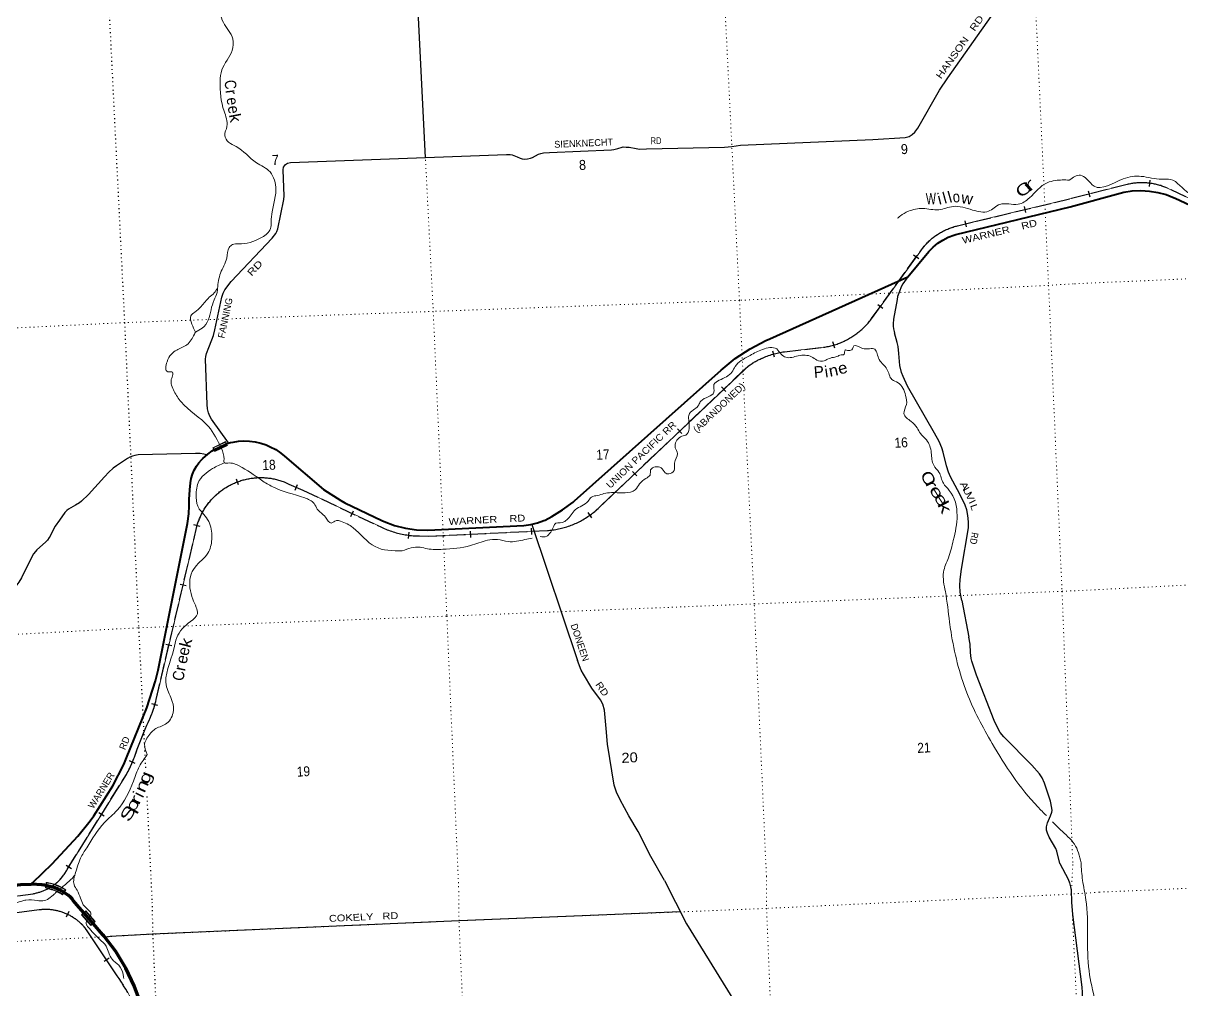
# Model space of a CAD drawing. Header units: feet. Extents: x 745759 to 1002271, y -170898 to 32007.
# Drawn here: x 950127 to 970488, y -119090 to -102104 of the extents above; entities that cross this region are included whole.
import ezdxf
from ezdxf.enums import TextEntityAlignment as Align

# ---------------------------------------------------------------- set-up
doc = ezdxf.new("R2010")
doc.units = ezdxf.units.FT
doc.header["$LTSCALE"] = 48
doc.linetypes.add('DOTTED', pattern=[1.5, 0.3, -1.2])
doc.linetypes.add('LONG_DASHED', pattern=[7.5, 6, -1.5])
for name, color, linetype, lineweight in [('23', 7, 'Continuous', 70), ('26', 7, 'Continuous', 40), ('29', 7, 'Continuous', 25), ('34', 7, 'Continuous', 13), ('39', 7, 'Continuous', 13), ('59', 7, 'Continuous', 13), ('6', 7, 'DOTTED', 25), ('61', 7, 'Continuous', 13), ('63', 7, 'Continuous', 25), ('7', 7, 'DOTTED', 13)]:
    doc.layers.add(name, color=color, linetype=linetype, lineweight=lineweight)
for name, color, linetype in [('27', 7, 'Continuous'), ('30', 7, 'Continuous'), ('41', 7, 'Continuous')]:
    doc.layers.add(name, color=color, linetype=linetype)

msp = doc.modelspace()

# ---------------------------------------------------------------- linework, layer by layer
at = {"layer": '23'}
for points in [[(948544.97, -117707.88), (949466.88, -117359.86), (949491.92, -117350.41), (949516.88, -117343.18), (949673.63, -117297.82), (949872.41, -117261.6), (950087.71, -117238.08), (950268.11, -117232.57)], [(951072.93, -117601.2), (951007.72, -117517.66), (950988.27, -117492.69), (950963.23, -117469.36), (950918.51, -117428.99), (950872.06, -117395.15), (950871.66, -117394.86), (950822.06, -117363.63), (950755.13, -117326.76), (950680.69, -117295.4), (950603.38, -117271.99), (950546.33, -117261.07), (950504.27, -117253.01), (950496.33, -117251.85), (950457.23, -117246.14), (950272.68, -117232.43), (950268.11, -117232.57)], [(952469.61, -120070.95), (952078.29, -119019.38), (951931.63, -118708.87), (951753.33, -118415.4), (951545.32, -118142.18), (951528.2, -118122.15), (951356.31, -117925.46), (951072.93, -117601.2)]]:
    msp.add_lwpolyline(points, dxfattribs=at)
at = {"layer": '26'}
for points in [[(968526.36, -105331.61), (969467.88, -105074.93), (969617.13, -105052.01), (969767.95, -105044.83), (969918.7, -105053.44), (970067.72, -105077.77), (970213.38, -105117.54), (970354.09, -105172.32), (970372.51, -105180.79), (973251.11, -106528.87)], [(953703.05, -109491.25), (953729.91, -109482.14), (953768.6, -109472.12), (953817.46, -109463.79), (953911.67, -109449.11), (954006.91, -109444.35), (954102.11, -109449.58), (954203.12, -109461.26), (954302.36, -109483.44), (954398.73, -109515.87), (954468.76, -109546.84), (954564.61, -109598.4), (954654.54, -109659.69), (954719.35, -109713.3), (955402.41, -110297.27), (955708.07, -110492.79), (955776.93, -110530.89), (956427.01, -110842.16), (956468.45, -110860.5), (956653.98, -110928.73), (956845.62, -110977.2), (957041.28, -111005.37), (957238.81, -111012.93), (958924.72, -110930.95), (959045.78, -110914.6), (959164.47, -110885.69), (959279.49, -110844.53), (959302.7, -110834.53), (959420.18, -110775.44), (959606.89, -110656.61), (959792.04, -110520.53), (959817.19, -110499.61), (962393.55, -108199.74), (962637.06, -107998.73), (962900.24, -107824.29), (963180.21, -107678.3), (963245.9, -107649.26), (965671.25, -106561.62), (966044.28, -106114.6), (966119.05, -106039.43), (966201.26, -105972.49), (966290.02, -105914.51), (966384.36, -105866.12), (966483.23, -105827.86), (966519.71, -105816.66), (968526.36, -105331.61)], [(950268.11, -117232.57), (950294.85, -117206.44), (950634.95, -116874.11), (951085.94, -116389.54), (951306.35, -116122.07), (951368.97, -116034.46), (951701.5, -115504.07), (951895.21, -115132.64), (951944.72, -115013.93), (952297.85, -114135.83), (952453.07, -113662.99), (952500.38, -113473.16), (953017.26, -110893.42), (953038.63, -110725.65), (953042.95, -110584.34), (953041.83, -110474.62), (953054.67, -110306.39), (953066.45, -110179.12), (953081.3, -110103.34), (953103.99, -110029.53), (953134.27, -109958.49), (953171.81, -109891.01), (953216.2, -109827.82), (953266.95, -109769.62), (953283.59, -109752.98), (953374.42, -109674.76), (953448.37, -109620.15), (953497.31, -109590.99), (953538.27, -109570.04), (953627.04, -109525.86), (953674.38, -109504.91), (953703.05, -109491.25)]]:
    msp.add_lwpolyline(points, dxfattribs=at)
at = {"layer": '29'}
for p, q in [((953496.08, -107490.9), (953615.29, -106919.12)), ((953733.25, -109481.28), (953434.68, -109062.51)), ((959066.3, -110915.37), (959869.83, -113301.25)), ((966619.75, -112249.61), (966746.46, -112891.38))]:
    msp.add_line(p, q, dxfattribs=at)
for points in [[(956895.08, -99080.16), (957058.22, -101775.45), (957193.04, -104461.89)], [(965057.95, -104151.12), (965624, -104112.62), (965696.28, -104095.26), (965751.22, -104060.55), (965797.48, -104017.16), (965849.53, -103950.62), (966231.2, -103279.47), (966375.77, -103065.4), (967208.49, -101885.1), (967269.2, -101812.78), (967309.68, -101772.28), (967422.46, -101682.6), (967815.69, -101399.1), (967860.49, -101371.61), (967897.92, -101355.92)], [(961078.85, -104314.04), (962450.56, -104280.57), (962579.8, -104272.62), (962730.69, -104248.51), (965057.95, -104151.12)], [(954822.49, -104551.44), (957195.26, -104463.14), (958621, -104411.16)], [(958621, -104411.16), (958684.08, -104411.55), (958718.78, -104415.9), (958808.42, -104450.62), (958859.03, -104473.75), (958895.17, -104485.33), (958937.1, -104491.11), (958990.59, -104485.33), (959041.2, -104475.2), (959077.34, -104462.19), (959181.43, -104407.22), (959223.37, -104392.75), (959268.18, -104384.08), (959375.17, -104378.29), (960468.19, -104332), (960507.23, -104326.21), (960575.18, -104305.96), (960651.81, -104282.82), (960673.49, -104279.93), (960722.65, -104281.37), (960777.59, -104285.71), (960899.04, -104308.86), (960926.51, -104313.19), (960965.54, -104317.54), (961078.85, -104314.04)], [(953615.29, -106919.12), (953639.14, -106848.25), (953668.72, -106791.01), (953779.19, -106644.96), (954505.13, -105883.13), (954568.26, -105800.23), (954586.02, -105766.68), (954603.76, -105717.34), (954706.34, -105204.19), (954712.27, -105141.03), (954710.28, -104991.03), (954694.5, -104679.19), (954704.38, -104635.77), (954737.9, -104588.4), (954773.42, -104564.71), (954822.49, -104551.44)], [(965671.25, -106561.62), (965585.44, -106683.9), (965555.85, -106735.22), (965524.28, -106818.12), (965494.69, -106908.91), (965484.83, -106960.23), (965423.67, -107303.67), (965417.75, -107384.6), (965417.75, -107430), (965421.7, -107473.42), (965437.49, -107544.48)], [(953434.68, -109062.51), (953404.39, -109009.4), (953382.69, -108954.15), (953364.94, -108879.14), (953359.02, -108804.15), (953331.4, -108010.73), (953335.34, -107961.38), (953347.18, -107908.1), (953386.64, -107805.46), (953443.84, -107669.27), (953469.49, -107592.31), (953496.08, -107490.9)], [(966295.65, -109642.64), (966270.02, -109565.67), (966222.67, -109455.13), (966139.81, -109309.07), (965670.28, -108484.02), (965591.37, -108314.27), (965563.75, -108243.21), (965532.19, -108116.89), (965512.46, -107907.66), (965500.62, -107785.29), (965488.78, -107718.18), (965437.49, -107544.48)], [(953350.99, -109691.47), (953303.79, -109676.52), (953236.72, -109666.64), (953153.87, -109666.64), (952147.8, -109690.33), (952090.59, -109700.2), (952049.17, -109710.06), (952001.82, -109729.81), (951958.42, -109753.49), (951767.07, -109883.76), (951709.86, -109923.22), (951634.9, -109994.28), (951556, -110073.22), (951275.87, -110389.01), (951153.57, -110503.49), (951114.11, -110533.11), (951047.04, -110574.54), (950924.74, -110641.64), (950893.17, -110665.35), (950857.67, -110704.8), (950766.92, -110835.07), (950691.96, -110943.64), (950660.4, -110992.96), (950599.24, -111117.32), (950585.44, -111142.96), (950551.9, -111188.37), (950518.37, -111221.91), (950368.44, -111360.07), (950340.82, -111387.72), (950309.26, -111427.17), (950179.06, -111679.8)], [(966619.75, -112249.61), (966595.52, -112100.03), (966587.63, -111983.57), (966591.57, -111880.94), (966615.25, -111695.4), (966737.56, -110972.98), (966739.53, -110868.38), (966729.67, -110755.86), (966709.94, -110657.18), (966682.32, -110574.27), (966587.63, -110380.84), (966425.86, -110076.88), (966388.39, -109993.98), (966354.84, -109883.44), (966295.65, -109642.64)], [(950179.06, -111679.8), (950096.19, -111849.57), (950048.85, -111926.54), (950014.33, -111975.88), (949996.58, -111995.62), (949973.89, -112013.38), (949950.22, -112031.14), (949904.84, -112056.8), (949502.42, -112242.33), (949471.85, -112253.18), (949397.87, -112271.93), (949149.32, -112336.07), (949109.85, -112344.96), (949044.76, -112352.86), (948881.02, -112362.72), (948858.34, -112364.69), (948833.68, -112370.62), (948786.33, -112394.3), (948640.37, -112463.37), (948598.93, -112479.17), (948508.19, -112506.8)], [(967191.29, -114360.04), (966879.61, -113562.61), (966796.75, -113313.91), (966784.91, -113266.54), (966777.02, -113159.95), (966769.13, -113017.84), (966746.46, -112891.38)], [(961398.38, -117167.96), (961154.57, -116748.34), (960933.62, -116306.21), (960767.91, -116029.88), (960617.98, -115753.55), (960554.85, -115619.33), (960515.39, -115493.01), (960397.03, -114774.55), (960373.35, -114498.22), (960341.79, -114174.52), (960314.16, -114071.87), (960270.77, -113992.93), (960120.84, -113787.66), (959970.9, -113542.91), (959931.45, -113471.84), (959869.83, -113301.25)], [(968342.22, -116868.31), (968292.11, -116655.56), (968272.38, -116606.22), (968157.96, -116404.89), (968126.4, -116335.8), (968110.61, -116282.52), (968108.64, -116256.85), (968110.62, -116223.3), (968126.39, -116156.2), (968181.63, -116029.87), (968201.36, -115970.65), (968207.28, -115937.09), (968205.31, -115899.6), (968177.69, -115777.23), (968075.1, -115461.42), (968031.71, -115366.68), (967984.35, -115295.62), (967850.2, -115141.67), (967360.95, -114644.27), (967297.83, -114567.28), (967246.53, -114478.47), (967191.29, -114360.04)], [(968342.22, -116868.31), (968489.08, -117146.06), (968515.03, -117209.79), (968531.54, -117278.23), (968540.98, -117339.6), (968550.41, -117547.3), (968569.28, -117769.17), (968729.7, -119043.71), (968736.77, -119135.78), (968734.42, -119223.09), (968715.54, -119383.59), (968668.36, -119629.06), (968663.64, -119692.8), (968663.09, -119845.41)], [(961398.38, -117167.96), (961784.7, -117932.4), (962749.13, -119495.64)], [(961677.66, -117720.3), (957786.3, -117876.32), (952402.06, -118112.74), (951652.93, -118151.92), (951570.17, -118170.31)]]:
    msp.add_lwpolyline(points, dxfattribs=at)
at = {"layer": '34'}
for p, q in [((969527.35, -104938.34), (968520.87, -105188.15)), ((974152.17, -106824.96), (970205.97, -104989.5)), ((965037.08, -107296.92), (965901.47, -106105.06)), ((963504.59, -107877.95), (964192.48, -107800.24)), ((960248.1, -110616.81), (962794.37, -108199.23)), ((955043.35, -110312.26), (956422.37, -110961.64)), ((952465.99, -113987.08), (953179.12, -110950.8)), ((950908.67, -116964.69), (951940.91, -115306.85)), ((949677.89, -117490.64), (950302.05, -117401.43)), ((950410.63, -117684.6), (949313.79, -117829.77)), ((951780.97, -118844.06), (951239.25, -118033.8))]:
    msp.add_line(p, q, dxfattribs=at)
at = {"layer": '34', "lineweight": 25}
for p, q in [((950928.73, -117713.74), (950881.71, -117813.85)), ((951640.49, -118532.98), (951548.53, -118594.46))]:
    msp.add_line(p, q, dxfattribs=at)
at = {"layer": '34'}
for points in [[(966549.2, -105664.78), (966853.1, -105590.89), (968518.91, -105190.65)], [(957092.49, -111116.54), (957255.17, -111119.51), (959348.38, -111019.75)]]:
    msp.add_lwpolyline(points, dxfattribs=at)
at = {"layer": '34', "lineweight": 25}
for points in [[(950410.77, -117685.69), (949313.94, -117830.86)], [(951965.9, -119144.94), (951929.44, -119080.78), (951891.61, -119017.67), (951852.78, -118955.46), (951812.62, -118893.35), (951780.06, -118844.67), (951238.35, -118034.44), (951232.94, -118027.32), (951223.44, -118015.08), (951213.68, -118002.98), (951203.69, -117991.08), (951193.44, -117979.32), (951183.14, -117967.73), (951172.49, -117956.38), (951161.69, -117945.21), (951150.74, -117934.16), (951139.64, -117923.4), (951128.2, -117912.77), (951116.68, -117902.33), (951104.94, -117892.2), (951093.13, -117882.15), (951080.99, -117872.33), (951068.78, -117862.79), (951056.43, -117853.45), (951043.82, -117844.24), (951031.09, -117835.39), (951018.27, -117826.65), (951005.23, -117818.2), (950992.02, -117809.87), (950978.77, -117801.9), (950965.28, -117794.15), (950951.71, -117786.57), (950938.01, -117779.21), (950924.17, -117772.21), (950910.15, -117765.33), (950896.09, -117758.73), (950881.89, -117752.42), (950867.64, -117746.38), (950853.22, -117740.53), (950838.75, -117734.88), (950824.14, -117729.61), (950809.47, -117724.51), (950794.66, -117719.72), (950779.78, -117715.1), (950764.87, -117710.85), (950749.87, -117706.79), (950734.83, -117703.01), (950719.65, -117699.51), (950704.51, -117696.29), (950689.21, -117693.25), (950673.95, -117690.57), (950658.55, -117688.1), (950643.19, -117685.97), (950627.75, -117684.03), (950612.36, -117682.36), (950596.83, -117680.98), (950581.34, -117679.95), (950565.87, -117679.09), (950550.27, -117678.53), (950534.78, -117678.21), (950519.25, -117678.18), (950503.67, -117678.5), (950488.19, -117679), (950472.68, -117679.77), (950457.11, -117680.9), (950441.65, -117682.2), (950426.23, -117683.76), (950410.77, -117685.69)]]:
    msp.add_lwpolyline(points, dxfattribs=at)
at = {"layer": '34'}
for centre, radius, start, end in [((969787.3, -106016.64), 1109.19, 67.82367, 103.55377), ((966828.3, -106804.39), 1173.29, 103.76131, 125.54897), ((966840.65, -106760.34), 1145.19, 127.33334, 145.09583), ((964014.44, -106541.16), 1271.6, 278.04879, 323.53492), ((963720.2, -109349.17), 1486.93, 98.33745, 113.83056), ((963511.26, -108951.27), 1038.99, 112.15576, 133.62911), ((954303.74, -111255.48), 1165.16, 69.3997, 164.84126), ((961148.12, -96220.83), 15356.97, 245.22916, 246.57651), ((959236.3, -109563.52), 1460.54, 274.40131, 313.84918), ((957104.44, -109537.9), 1578.68, 244.40251, 269.56648), ((950456.32, -113509.12), 2065.72, 334.58699, 346.62203), ((960267.53, -117886.13), 8678.29, 156.28334, 160.58714), ((950387.81, -114400.1), 1798.42, 329.72222, 340.45655), ((949973.95, -116448.58), 1067.74, 317.90017, 331.09451), ((950159.73, -116549.76), 863.48, 279.48723, 314.61546), ((950526.01, -118568.53), 891.43, 36.85983, 97.43676), ((948291.9, -121212.66), 4217.09, 23.37219, 34.17114)]:
    msp.add_arc(centre, radius, start, end, dxfattribs=at)
at = {"layer": '39'}
msp.add_line((951307.14, -117727.73), (951179.44, -117596.18), dxfattribs=at)
msp.add_arc((951262.2, -117758.66), 54.6, 326.3715, 34.54197, dxfattribs=at)
for points in [[(953541.66, -106764.84), (953594.57, -106496.19), (953703.99, -106230.77), (953749, -106045.14), (953804.89, -105996.01), (953910.88, -105982.68), (954304.11, -105878.49), (954460.14, -105739.74), (954489.08, -105514.6), (954567.31, -105029.05), (954465.14, -104717.72), (954225.6, -104556.3), (953869.19, -104271.72), (953736.58, -104195.68), (953670.19, -104076.04), (953708.59, -103918.95), (953656.81, -103649.46), (953588.39, -103128.87), (953618.44, -102925.84), (953800.51, -102584.26), (953810.48, -102382.23), (953644.88, -102090.18), (953502.86, -101786.88), (953352.66, -101641.17), (953235.25, -101427.34), (953164.96, -101309.91), (953084.51, -101150.67), (952923.27, -101025.67), (952771.68, -100932.43), (952630.24, -100881.02), (952341.46, -100820.8), (952165.18, -100757.01), (952085.78, -100738.79), (951929.74, -100516.79), (951910.33, -100410.95), (951861.59, -100201.76), (951730.73, -99960.37), (951722.91, -99364.22), (951791.59, -99129.05), (951868.43, -98976.09), (951926.57, -98731.36), (951952.2, -98520.5), (951934.79, -98359.58)], [(968510.93, -104860.98), (968265.53, -104868.72), (968120.6, -104908.17), (967811.94, -105173.41), (967612.34, -105286.11), (967290.45, -105288), (967091.25, -105408.74), (966812.51, -105388.34), (966469.22, -105324.78), (966216.5, -105381.68), (965939.77, -105361.17), (965682.64, -105410.22), (965541.84, -105491.79), (965493.58, -105532.48)], [(968510.93, -104860.98), (968706.44, -104775.94), (968815.99, -104839.74), (968946.49, -104969.16), (969457.74, -104841.65), (969775.48, -104796.06), (970138.41, -104846.84), (970287.62, -104848.42), (970614.4, -105090.31), (970666.57, -105114.97)], [(953153.56, -107531.82), (953092.29, -107393.79), (953074.78, -107245.52), (953144.02, -107181.62), (953257.71, -107081.25), (953394.57, -106921.28), (953485.18, -106842.21), (953540.58, -106756.48)], [(953153.56, -107531.82), (953272.78, -107461.4), (953380.44, -107321.02), (953427.76, -107141.32), (953483.41, -106967.25), (953533.15, -106835.8), (953543.77, -106766.75)], [(953611.93, -109578.15), (953381.73, -109189.17), (952901.32, -108759.6), (952781.31, -108574.11), (952730.46, -108363.01), (952758.33, -108276.98), (952752.4, -108238.98), (952667.38, -108229.1), (952656.49, -108052.29), (952825.35, -107848.41), (953005.79, -107754.8), (953135.41, -107571.01), (953153.56, -107531.82)], [(963373.66, -107827.09), (963344.58, -107815.38), (963088.64, -107848.25), (962876.69, -107955.52), (962640.17, -108134.55), (962580.78, -108234.23), (962360.61, -108378.19), (962265.88, -108455.45), (962266.63, -108590.44), (962037.29, -108744.42), (962000.01, -108811.27), (961930.04, -108882.3), (961838.12, -108964.01), (961816.86, -109038.39)], [(968109.04, -116029.47), (967955.37, -115873.3), (967154.86, -114760.31), (966709.63, -113869.49), (966432.57, -112801.02), (966407.82, -112628.93), (966332.58, -112092.56), (966301.25, -111749.5), (966387.19, -111497.34), (966472.51, -111192.82), (966539.02, -110754.2), (966402.18, -110313.6), (966297.35, -110189.82), (966221.11, -109994.09), (966128.53, -109873.74), (966085.3, -109654.21), (966001.52, -109428.62), (965895.19, -109315), (965835.84, -109215.17), (965731.62, -109103.46), (965603.8, -108962.69), (965648.32, -108807.31), (965634.21, -108646.79), (965502.25, -108423.6), (965394.74, -108366.46), (965306.96, -108181.38), (965171.9, -108016.79), (965092.35, -107835.34), (964874.14, -107817.96), (964727.08, -107774.89), (964699.6, -107828.65), (964632.66, -107858.18), (964569.82, -107849.21), (964555.29, -107920.47), (964477.61, -107936.42), (964446.3, -107954.1), (964366.91, -107976.18), (964263.84, -108007.51), (964204.93, -108036.63), (964073.44, -108023.01), (963980.47, -107965.61), (963748.1, -107950.29), (963529.71, -107975.47), (963373.66, -107827.09)], [(961816.86, -109038.39), (961771.73, -109341.93), (961680.1, -109373.32), (961587.02, -109563.36), (961626.3, -109664.19), (961572.55, -109836.15), (961566.97, -109965.41), (961471.33, -110024.57), (961410, -110005.45), (961337.1, -109916.37), (961235.72, -109901.25), (961153.84, -109953.69), (961142.42, -110046.96), (961070.78, -110102.92), (960958.99, -110201.18), (960883.55, -110301.67), (960703.2, -110356.98), (960599.6, -110356.53)], [(954315.24, -110136.21), (953923.75, -109883.73), (953721.99, -109833.29), (953665.58, -109832.07), (953656.22, -109766.03), (953611.93, -109578.15)], [(953226.13, -110648.86), (953216.97, -110636.31), (953168.73, -110437.18), (953202.17, -110181.58), (953455.23, -109931.2), (953662.4, -109830.49)], [(956789.93, -111375.73), (956311.33, -111302.78), (955924.3, -110969.33), (955705.15, -110853.25), (955630.27, -110844.88), (955541.86, -110887.57), (955438.04, -110783.9), (955296.17, -110643.83), (955238.83, -110543.9), (955073.99, -110445.04), (954511.74, -110251.53), (954315.24, -110136.21)], [(960601.52, -110356.48), (960333.63, -110371.32), (960222.53, -110403.04), (960113.23, -110430.64), (960054.54, -110504.09), (959828.65, -110654.38), (959682.57, -110830.93), (959603.83, -110876.56), (959465.95, -110912.31), (959454.52, -110942.15)], [(952303.49, -114957.02), (952261.63, -114772.9), (952372.44, -114576.55), (952437.7, -114512.24), (952628.38, -114422.15), (952761.21, -114222.07), (952747.09, -114021.24), (952645.64, -113764.29), (952774.6, -113104.48), (952825.67, -112900.2), (953068.94, -112616.68), (953188.95, -112481.74), (953169.24, -112369.86), (953107.56, -112223.79), (953067.59, -111828.75), (953147.84, -111663.54), (953372.89, -111416.56), (953441.27, -111175.35), (953402.84, -110891.08), (953226.13, -110648.86)], [(959454.52, -110942.15), (959373, -111078.07), (959326.74, -111118.66), (959209.57, -111122.83)], [(959069.55, -111150.71), (958945.45, -111179.93), (958651.27, -111212.69), (958464.37, -111177.64), (958285.91, -111190.54), (957988.74, -111283.91), (957500.95, -111348.46), (957230.85, -111339.71), (957100.66, -111311.92), (956789.93, -111375.73)], [(951179.44, -117596.18), (951133.7, -117477.11), (951074.44, -117338.98), (951021.21, -117240.86), (951046.84, -117029.99), (951135.29, -116778.92), (951245.09, -116592.52), (951556.05, -116150.18), (951778.71, -115935.57), (952064.91, -115423.56), (952170.52, -115162.36), (952303.49, -114957.02)], [(968717.21, -116855.73), (968600.06, -116528.49), (968356.18, -116280.63), (968218.03, -116140.23)], [(968716.99, -116853.2), (968744.15, -117163.96), (968804.4, -117508.14), (968857.22, -118757.54), (968959.21, -119287.45), (969037.97, -119691.34), (969150.66, -119973.01)], [(950719.03, -117367.34), (950868.14, -117238.39), (951019.76, -117091.79), (951038.4, -117067.31)], [(949728.18, -117657.24), (950101.13, -117530.93), (950176.46, -117513.06), (950377.22, -117520.75), (950470.16, -117528.22), (950675.28, -117405.17), (950719.36, -117367.05)], [(951307.67, -117788.9), (951238.72, -117945.21), (951265.97, -117984.17), (951468.31, -118197.29), (951584.14, -118325.57), (951687.91, -118553.1), (951806.85, -118659.08), (951881.5, -118813.22), (951895.73, -118888.98)]]:
    msp.add_spline(points, degree=3, dxfattribs=at)
at = {"layer": '59'}
for p, q in [((950516.93, -117299.99), (950531.01, -117201.96)), ((950877.29, -117332), (950819.4, -117420.38))]:
    msp.add_line(p, q, dxfattribs=at)
for points in [[(950866.04, -117334.56), (950845.49, -117322.14), (950812.02, -117302.15), (950772.85, -117282.2), (950737.57, -117266.01), (950693.25, -117249.18), (950651.45, -117235.45), (950606.55, -117223), (950554.59, -117213.03), (950537.8, -117210.89), (950525.84, -117294.16)], [(950531.01, -117201.96), (950555.85, -117205.13), (950608.38, -117215.2), (950653.77, -117227.79), (950695.92, -117241.64), (950740.66, -117258.63), (950776.33, -117275), (950815.89, -117295.14), (950849.61, -117315.28), (950877.29, -117332)], [(950516.93, -117299.99), (950626.54, -117330.38), (950674.52, -117344.86), (950732.88, -117371.3), (950767.25, -117389.55), (950795.14, -117405.28), (950819.4, -117420.38)], [(950525.84, -117294.16), (950628.76, -117322.7), (950677.34, -117337.35), (950736.41, -117364.12), (950771.09, -117382.53), (950799.22, -117398.4), (950816.98, -117409.45), (950866.04, -117334.56)]]:
    msp.add_lwpolyline(points, dxfattribs=at)
for points in [[(951229.76, -117701.27), (951393.82, -117889.9), (951314.59, -117958.81), (951150.53, -117770.17)], [(951228.96, -117712.55), (951161.81, -117770.95), (951315.37, -117947.52), (951382.53, -117889.11)]]:
    msp.add_lwpolyline(points, close=True, dxfattribs=at)
at = {"layer": '6'}
msp.add_line((952299.94, -115694.48), (952390.6, -117548.35), dxfattribs=at)
for points in [[(951184.21, -92755.3), (951360.21, -96631.32), (951640.82, -101976.15), (951907.6, -107366), (952154.9, -112728.61), (952278.16, -115249.07)], [(952390.6, -117548.35), (952402.06, -118112.74), (952647.45, -123455.58), (952899.77, -128820.32), (953098.41, -134249.73), (953338.31, -139655.28), (953560.38, -145067.6), (953756.07, -150523.33), (953956.76, -155904.29), (954300.2, -161333.82), (954368.03, -163305.96)]]:
    msp.add_lwpolyline(points, dxfattribs=at)
at = {"layer": '61'}
for p, q in [((953459.89, -109564.59), (953685.02, -109455.87)), ((953685.02, -109455.87), (953717.63, -109523.41))]:
    msp.add_line(p, q, dxfattribs=at)
msp.add_lwpolyline([(953717.63, -109523.41), (953492.51, -109632.12), (953459.89, -109564.59)], dxfattribs=at)
msp.add_lwpolyline([(953496.23, -109621.43), (953470.57, -109568.31), (953681.29, -109466.55), (953706.94, -109519.68)], close=True, dxfattribs=at)
at = {"layer": '63'}
for p, q in [((968843.29, -105050.31), (968869.94, -105157.66)), ((969925.87, -104862.27), (969912.68, -104972.09)), ((967746.78, -105431.19), (967720.94, -105323.64)), ((966705.11, -105684.62), (966678.97, -105577.14)), ((965863.88, -106248.02), (965774.34, -106183.08)), ((965236.5, -107117.52), (965146.96, -107052.58)), ((964389.43, -107812.08), (964357.74, -107706.11)), ((963330.47, -107972.43), (963300.14, -107866.06)), ((962477.14, -108574.2), (962400.98, -108493.99)), ((961701.37, -109314.36), (961625.21, -109234.14)), ((953912.89, -110217.66), (953873.77, -110114.2)), ((960912.17, -110060.08), (960836.01, -109979.86)), ((954905, -110309.83), (954949.55, -110208.59)), ((955886.32, -110771.24), (955933.45, -110671.17)), ((960121.33, -110795.18), (960057.49, -110704.86)), ((953234.9, -110949.99), (953128.74, -110918.95)), ((956899.32, -111157.12), (956912.71, -111047.32)), ((957992.87, -111140.53), (957987.6, -111030.04)), ((959063.74, -111086.88), (959058.47, -110976.39)), ((952992.34, -111991.44), (952884.66, -111966.15)), ((952741.54, -113047.87), (952633.86, -113022.58)), ((952495.83, -114094.19), (952389.45, -114063.9)), ((952097.91, -115110.89), (951995.87, -115068.2)), ((951549.76, -116041.22), (951455.86, -115982.75)), ((950973.64, -116961.56), (950879.74, -116903.1))]:
    msp.add_line(p, q, dxfattribs=at)
at = {"layer": '63', "linetype": 'LONG_DASHED'}
for points in [[(969795.9, -104908.58), (969776.63, -104908.56), (969757.23, -104908.9), (969737.92, -104909.68), (969718.67, -104910.68), (969699.28, -104912.05), (969680.07, -104913.71), (969660.85, -104915.72), (969641.61, -104918.2), (969622.53, -104920.86), (969603.42, -104923.86), (969584.31, -104927.33), (969565.36, -104930.99), (969546.49, -104934.97), (969527.61, -104939.41), (968521.13, -105189.22)], [(974151.72, -106825.97), (970205.53, -104990.51), (970192.46, -104985.21), (970174.41, -104978.4), (970156.15, -104971.74), (970137.88, -104965.43), (970119.46, -104959.5), (970101.02, -104953.92), (970082.41, -104948.6), (970063.75, -104943.53), (970044.98, -104938.93), (970026.14, -104934.57), (970007.18, -104930.6), (969988.15, -104926.86), (969969.13, -104923.59), (969950.04, -104920.55), (969930.93, -104917.86), (969911.68, -104915.55), (969892.5, -104913.56), (969873.17, -104911.85), (969853.93, -104910.55), (969834.54, -104909.53), (969815.25, -104908.94), (969795.9, -104908.58)], [(963326.55, -107914.06), (963351.76, -107907.5), (963376.86, -107901.27), (963402.19, -107895.46), (963427.73, -107890.21), (963453.17, -107885.28), (963478.69, -107880.78), (963504.45, -107876.86), (964192.34, -107799.15), (964214.33, -107795.91), (964236.12, -107792.19), (964257.87, -107788.09), (964279.71, -107783.71), (964301.34, -107778.86), (964322.8, -107773.64), (964344.36, -107768.16), (964365.71, -107762.18), (964386.89, -107755.86), (964408.13, -107749.13), (964429.08, -107742.06), (964449.98, -107734.75), (964470.81, -107726.92), (964491.35, -107718.76), (964511.83, -107710.22), (964532.14, -107701.44), (964552.38, -107692.16), (964572.35, -107682.67), (964592.23, -107672.67), (964611.83, -107662.46), (964631.38, -107651.87), (964650.62, -107640.93), (964669.68, -107629.64), (964688.58, -107618.12), (964707.28, -107606.1), (964725.82, -107593.86), (964744.06, -107581.27), (964762.13, -107568.45), (964779.89, -107555.16), (964797.48, -107541.63), (964814.79, -107527.89), (964831.91, -107513.8), (964848.73, -107499.36), (964865.37, -107484.56), (964881.74, -107469.67), (964897.79, -107454.31), (964913.55, -107438.74), (964929.16, -107422.93), (964944.34, -107406.92), (964959.33, -107390.43), (964974.05, -107373.85), (964988.35, -107356.94), (965002.5, -107339.94), (965016.31, -107322.45), (965029.74, -107304.9), (965036.19, -107296.27), (965900.58, -106104.42), (965912.14, -106088.05), (965924.02, -106072.02), (965936.19, -106056.18), (965948.6, -106040.39), (965961.34, -106024.94), (965974.28, -106009.8), (965987.48, -105994.69), (966001, -105979.93), (966014.72, -105965.47), (966028.79, -105951.1), (966043.01, -105937.13), (966057.43, -105923.29), (966072.21, -105909.7), (966087.16, -105896.5), (966102.37, -105883.51), (966117.72, -105870.73), (966133.44, -105858.21), (966145.5, -105848.9), (966158.66, -105839.58), (966175.67, -105828.03), (966192.75, -105816.84), (966210.13, -105805.81), (966227.61, -105795.24), (966245.37, -105784.84), (966263.26, -105774.91), (966281.31, -105765.17), (966299.43, -105755.77), (966317.88, -105746.66), (966336.44, -105738), (966355.05, -105729.57), (966373.97, -105721.44), (966392.86, -105713.66), (966411.96, -105706.21), (966431.28, -105699.17), (966450.53, -105692.41), (966469.99, -105685.95), (966489.67, -105679.92), (966509.29, -105674.14), (966529, -105668.72), (966548.94, -105663.71), (966852.84, -105589.82), (968516.8, -105190.75)], [(956422.84, -110960.65), (956447.81, -110972.43), (956472.91, -110983.58), (956498.21, -110994.3), (956523.79, -111004.81), (956549.5, -111014.68), (956575.27, -111024.05), (956601.32, -111033.21), (956627.5, -111041.72), (956653.74, -111049.75), (956680.33, -111057.41), (956706.85, -111064.52), (956733.49, -111071.33), (956760.41, -111077.59), (956787.25, -111083.27), (956814.29, -111088.53), (956841.33, -111093.44), (956868.64, -111097.77), (956895.81, -111101.69), (956923.24, -111105.04), (956950.53, -111107.96), (956978.02, -111110.46), (957005.43, -111112.39), (957032.9, -111113.84), (957060.36, -111114.92), (957087.97, -111115.38), (957092.51, -111115.44), (957255.15, -111118.41), (959348.31, -111018.65), (959359.75, -111017.77), (959384.98, -111015.39), (959410.32, -111012.49), (959435.57, -111009.28), (959460.83, -111005.66), (959485.89, -111001.42), (959511.07, -110996.86), (959536.04, -110991.89), (959560.92, -110986.41), (959585.61, -110980.5), (959610.31, -110974.19), (959634.9, -110967.56), (959659.3, -110960.31), (959683.6, -110952.74), (959707.82, -110944.67), (959731.94, -110936.28), (959755.75, -110927.36), (959779.47, -110918.13), (959802.99, -110908.49), (959826.41, -110898.32), (959849.55, -110887.85), (959872.68, -110876.96), (959895.4, -110865.65), (959918.15, -110853.93), (959940.48, -110841.79), (959962.71, -110829.32), (959984.65, -110816.55), (960006.48, -110803.27), (960027.92, -110789.56), (960049.15, -110775.64), (960070.29, -110761.2), (960091.03, -110746.55), (960111.56, -110731.47), (960131.79, -110715.88), (960151.72, -110700.18), (960171.44, -110684.07), (960190.88, -110667.42), (960210, -110650.67), (960228.82, -110633.6), (960247.34, -110616.01), (962793.61, -108198.43), (962806.85, -108185.95), (962820.32, -108173.84), (962833.99, -108161.96), (962847.88, -108150.15), (962861.98, -108138.71), (962876.23, -108127.58), (962890.69, -108116.53), (962905.37, -108105.83), (962920.19, -108095.45), (962935.29, -108085.22), (962950.46, -108075.35), (962965.77, -108065.64), (962981.37, -108056.23), (962997.04, -108047.19), (963012.91, -108038.37), (963028.87, -108029.79), (963045.11, -108021.5), (963061.33, -108013.5), (963077.85, -108005.8), (963094.36, -107998.39), (963111.08, -107991.22), (963119, -107987.99), (963130.76, -107982.91), (963154.69, -107972.78), (963178.69, -107963.11), (963203.04, -107953.82), (963227.49, -107945.12), (963251.97, -107936.72), (963276.81, -107928.72), (963301.58, -107921.17), (963326.55, -107914.06)], [(953178.05, -110950.53), (953180.08, -110942.91), (953185.79, -110923.41), (953191.7, -110904), (953198.04, -110884.54), (953204.62, -110865.35), (953211.57, -110846.22), (953219, -110827.2), (953226.56, -110808.4), (953234.5, -110789.65), (953242.91, -110771.01), (953251.46, -110752.59), (953260.33, -110734.33), (953269.66, -110716.18), (953279.2, -110698.13), (953289.1, -110680.41), (953299.31, -110662.85), (953309.79, -110645.3), (953320.62, -110628.06), (953331.7, -110611.08), (953343.05, -110594.12), (953354.77, -110577.46), (953366.73, -110561.08), (953379.06, -110544.75), (953391.59, -110528.8), (953404.33, -110512.95), (953417.49, -110497.31), (953430.84, -110482.05), (953444.5, -110466.95), (953458.31, -110452.05), (953472.55, -110437.38), (953486.88, -110423.01), (953501.62, -110408.87), (953516.46, -110395.04), (953531.61, -110381.38), (953546.97, -110368.07), (953562.58, -110355.04), (953578.35, -110342.21), (953594.47, -110329.71), (953610.75, -110317.42), (953627.22, -110305.49), (953643.86, -110293.77), (953660.8, -110282.48), (953677.88, -110271.4), (953695.07, -110260.64), (953712.52, -110250.14), (953730.17, -110240.01), (953748.07, -110230.14), (953765.97, -110220.53), (953784.18, -110211.35), (953802.48, -110202.49), (953820.93, -110193.83), (953839.44, -110185.59), (953858.3, -110177.67), (953877.16, -110170.01), (953896.17, -110162.82), (953915.22, -110155.79), (953934.58, -110149.19), (953953.89, -110142.94), (953973.29, -110137.02), (953992.95, -110131.35), (954012.6, -110126.2), (954032.29, -110121.22), (954052.14, -110116.72), (954072.14, -110112.41), (954092.03, -110108.58), (954112.12, -110105.11), (954132.21, -110101.91), (954152.4, -110099.02), (954172.57, -110096.65), (954192.89, -110094.5), (954213.17, -110092.7), (954233.49, -110091.33), (954253.74, -110090.32), (954274.1, -110089.62), (954294.45, -110089.19), (954314.79, -110089.27), (954335.13, -110089.62), (954355.52, -110090.39), (954375.89, -110091.41), (954396.16, -110092.9), (954416.41, -110094.66), (954436.63, -110096.78), (954456.88, -110099.32), (954476.96, -110102.16), (954497.14, -110105.33), (954517.12, -110108.9), (954537.19, -110112.79), (954557.04, -110117.1), (954576.89, -110121.66), (954596.57, -110126.53), (954616.31, -110131.83), (954635.82, -110137.54), (954655.23, -110143.44), (954674.69, -110149.78), (954693.88, -110156.36), (954713.03, -110163.33), (954714.15, -110163.82), (954797.81, -110203.02), (955043.81, -110311.26), (956422.84, -110960.65)], [(950683.15, -117235.17), (950684.59, -117234.09), (950696.4, -117224.77), (950708.11, -117215.29), (950719.63, -117205.67), (950731, -117195.82), (950742.17, -117185.73), (950753.21, -117175.41), (950764.06, -117165.03), (950765.38, -117163.67), (950777.81, -117149.76), (950789.86, -117135.63), (950801.67, -117121.29), (950813.39, -117106.72), (950824.72, -117091.96), (950835.75, -117077.04), (950846.69, -117061.92), (950857.24, -117046.58), (950867.48, -117031.11), (950877.56, -117015.35), (950887.26, -116999.52), (950896.79, -116983.56), (950906.01, -116967.31), (950907.72, -116964.14), (951939.97, -115306.28), (951955.66, -115279.04), (951970.65, -115251.58), (951985.18, -115223.84), (951999.48, -115195.78), (952013.08, -115167.5), (952026.12, -115139.11), (952038.94, -115110.38), (952051.04, -115081.44), (952062.59, -115052.39), (952073.78, -115022.91), (952081.59, -115001.34), (952132.89, -114858.38), (952187.18, -114717.39), (952243.91, -114577.26), (952302.59, -114436.89), (952321.16, -114395.15), (952336.49, -114362.42), (952350.97, -114329.53), (952364.89, -114296.37), (952378.54, -114262.85), (952391.34, -114229.16), (952403.5, -114195.38), (952415.38, -114161.25), (952426.41, -114126.96), (952436.8, -114092.58), (952446.72, -114057.75), (952455.9, -114023.02), (952464.7, -113988.16), (952464.91, -113986.87), (953178.05, -110950.53)], [(949677.74, -117489.55), (950301.88, -117400.34), (950316.74, -117397.77), (950331.47, -117394.87), (950346.15, -117391.72), (950360.89, -117388.38), (950375.49, -117384.72), (950389.98, -117380.81), (950404.51, -117376.72), (950418.89, -117372.31), (950433.15, -117367.65), (950447.45, -117362.72), (950461.55, -117357.57), (950475.61, -117352.25), (950489.61, -117346.58), (950503.4, -117340.7), (950517.15, -117334.55), (950530.79, -117328.26), (950544.37, -117321.62), (950681.95, -117236.02)]]:
    msp.add_lwpolyline(points, dxfattribs=at)
at = {"layer": '7'}
for points in [[(966331.76, -71102.2), (966475.55, -74563.95), (966748.24, -79911.19), (966989.61, -85276.11), (967241.43, -90648.57), (967493.24, -96021.03), (967897.3, -101339.58), (968147.11, -106712.14), (968382.97, -112087.41), (968573, -116861.74)], [(963188.39, -117094.97), (962974.72, -112309.82), (962714.68, -106974.04), (962446.8, -101562.07), (962166.49, -96223.27), (961906.75, -90893.53), (961643.49, -85493.42), (961387.36, -80115.13), (961108.97, -74814.53), (960950.05, -71327.53)], [(955589.24, -71556), (955746.97, -74899.79), (955991.05, -80334.93), (956236.24, -85695.63), (956470.78, -91044.77), (956741.87, -96440.45), (957058.22, -101775.45), (957333.22, -107168.92), (957572.08, -112523.89), (957781.16, -117318.69)], [(977882.89, -106307.2), (973438.7, -106473.44), (968581.33, -106683.92)], [(968581.33, -106683.92), (968147.11, -106712.14), (962714.68, -106974.04), (957333.22, -107168.92), (953772.19, -107298.27)], [(953566.2, -107305.75), (951907.6, -107366), (946529.58, -107629.24), (941155.36, -107888.25), (937358.89, -108046.44)], [(968811, -112068.54), (973733.27, -111816.01), (977610.4, -111650.38)], [(937580.31, -113404.06), (946802.17, -113014.77), (952154.9, -112728.61), (957572.08, -112523.89), (962974.72, -112309.82), (968382.97, -112087.41), (968811, -112068.54)], [(970409.05, -162627.59), (970453.01, -160725.33), (970329.76, -155369.42), (970169.6, -149946.5), (970001.65, -144529.94), (969764.79, -139100.08), (969526.81, -133692.44), (968951.71, -128105.11), (968808.79, -122760.08), (968546.92, -117407.83), (968573, -116861.74)], [(969040.34, -117373.85), (973913.34, -117164.74), (979293.85, -116938.18), (982048.67, -116863.69)], [(963188.39, -117094.97), (963191.44, -117659.2), (963410.49, -122997.08), (963413.72, -123110.17)], [(969035.59, -117373.76), (968546.92, -117407.83), (963191.44, -117659.2), (957786.3, -117876.32), (952402.06, -118112.74), (947037.85, -118396.7), (946776.74, -118408.75)], [(959762.12, -163079.11), (959671.08, -161164.46), (959293.36, -155436.03), (958932.54, -150073.72), (958783.65, -144680.57), (958583.7, -139317.73), (958373.7, -133955.29), (958150.6, -128567.19), (958012.36, -123238.1), (957786.3, -117876.32), (957781.16, -117318.69)]]:
    msp.add_lwpolyline(points, dxfattribs=at)

# ---------------------------------------------------------------- texts
at = {"layer": '27', "width": 1.2}
for rotation, p in [(13.589, (966643.47, -105982.82)), (2.784, (957605.97, -110922.92))]:
    msp.add_text('WARNER    RD', height=120, rotation=rotation, dxfattribs=at).set_placement(p)
at = {"layer": '27'}
for s, rotation, p in [('RD', 68.092, (951919.37, -114883.79)), ('WARNER', 57.914, (951360.19, -115920.21))]:
    msp.add_text(s, height=120, rotation=rotation, dxfattribs=at).set_placement(p)
at = {"layer": '30'}
for s, rotation, width, p in [('HANSON   RD', 54.796, 1.25, (966256.84, -103095.2)), ('RD', 1.398, 0.8, (961154.64, -104231.33)), ('RD', 46.382, 1.3, (954138.3, -106558.01)), ('RD', 260.391, 0.9, (966797.52, -111044.67)), ('RD', 303.993, 1.15, (960177.01, -113726.83)), ('COKELY   RD', 2.514, 1.2, (955502.8, -117896.51))]:
    msp.add_text(s, height=120, rotation=rotation, dxfattribs=dict(at, width=width)).set_placement(p)
for s, rotation, p in [('SIENKNECHT', 2.425, (959461.71, -104294.55)), ('FANNING', 78.223, (953662.73, -107650)), ('DONEEN', 288.613, (959744.69, -112679.04))]:
    msp.add_text(s, height=120, rotation=rotation, dxfattribs=at).set_placement(p)
for s, rotation, width, p in [('A', 298.022, 1.35, (966616.13, -110261.09)), ('U', 298.022, 1.2, (966666.28, -110357.62)), ('V', 296.083, 1.3, (966711.89, -110452.72)), ('I', 296.083, 1.2, (966754.47, -110539.71)), ('L', 288.425, 1.2, (966784.74, -110628.59))]:
    msp.add_text(s, height=120, rotation=rotation, dxfattribs=dict(at, width=width)).set_placement(p, align=Align.CENTER)
at = {"layer": '41'}
for s, rotation, width, p in [('C', 275.96, 0.85, (953663.96, -103112.89)), ('e', 278.415, 0.9, (953699.17, -103423.14)), ('e', 279.37, 0.95, (953719.26, -103568.81)), ('k', 280.858, 1.1, (953741.73, -103714.06)), ('r', 42.725, 2.15, (967799.86, -105087.71)), ('C', 34.761, 1.45, (967648.45, -105184.24)), ('W', 2.259, 0.7, (965995.38, -105291.61)), ('o', 6.415, 0.85, (966472.37, -105260.1)), ('w', 351.826, 1.05, (966602.19, -105265.32)), ('e', 15.726, 1.1, (964473.77, -108281.03)), ('n', 11.759, 1.1, (964304.33, -108318.95)), ('C', 298.118, 1.3, (965883.72, -110034.04)), ('r', 298.487, 1.6, (965970.34, -110186.42)), ('e', 301.18, 1.5, (966039.62, -110298.57)), ('e', 302.645, 1.55, (966117.25, -110431.45)), ('k', 296.789, 1.55, (966184.45, -110557.4)), ('k', 75.423, 1.2, (953061.14, -113093.14)), ('r', 78.584, 1.1, (952970.4, -113502.48)), ('C', 80.497, 0.9, (952942.02, -113672.05)), ('n', 66.006, 1.4, (952257.35, -115643.46)), ('g', 67.906, 1.4, (952320.99, -115490.55)), ('i', 63.52, 1.2, (952225.65, -115731.8)), ('p', 60.58, 1.55, (952072.05, -115992.51)), ('r', 63.52, 1.55, (952158.1, -115855.85)), ('S', 60.075, 1.55, (951983.12, -116160.55))]:
    msp.add_text(s, height=200, rotation=rotation, dxfattribs=dict(at, width=width)).set_placement(p)
for s, rotation, p in [('r', 277.036, (953681.85, -103283.8)), ('l', 15.572, (966318.42, -105279.15)), ('l', 15.71, (966409.28, -105263.52)), ('i', 14.305, (966223.21, -105296.16)), ('i', 8.184, (964225.28, -108332.43)), ('P', 4.614, (964028.92, -108335.41)), ('e', 77.406, (952995.01, -113374.76)), ('e', 79.192, (953028.22, -113230.92))]:
    msp.add_text(s, height=200, rotation=rotation, dxfattribs=at).set_placement(p)
at = {"layer": '63'}
for s, width, p in [('(ABANDONED)', 1.05, (961968.36, -109310.13)), ('UNION PACIFIC RR', 1.1, (960442.27, -110289.48))]:
    msp.add_text(s, height=120, rotation=43.515, dxfattribs=dict(at, width=width)).set_placement(p)
at = {"layer": '7'}
for s, width, p in [('9', 0.95, (965555.27, -104407.15)), ('7', 0.95, (954501.33, -104597.02)), ('8', 0.95, (959898.84, -104685.22)), ('16', 0.9, (965443, -109565.94)), ('17', 0.9, (960201.16, -109777.33)), ('18', 0.9, (954334.1, -109959.75)), ('21', 0.9, (965843.4, -114928.09)), ('20', 1.1, (960645.34, -115103.43)), ('19', 0.9, (954938.72, -115345.23))]:
    msp.add_text(s, height=175, rotation=2.845, dxfattribs=dict(at, width=width)).set_placement(p)

doc.saveas('drawing.dxf')
